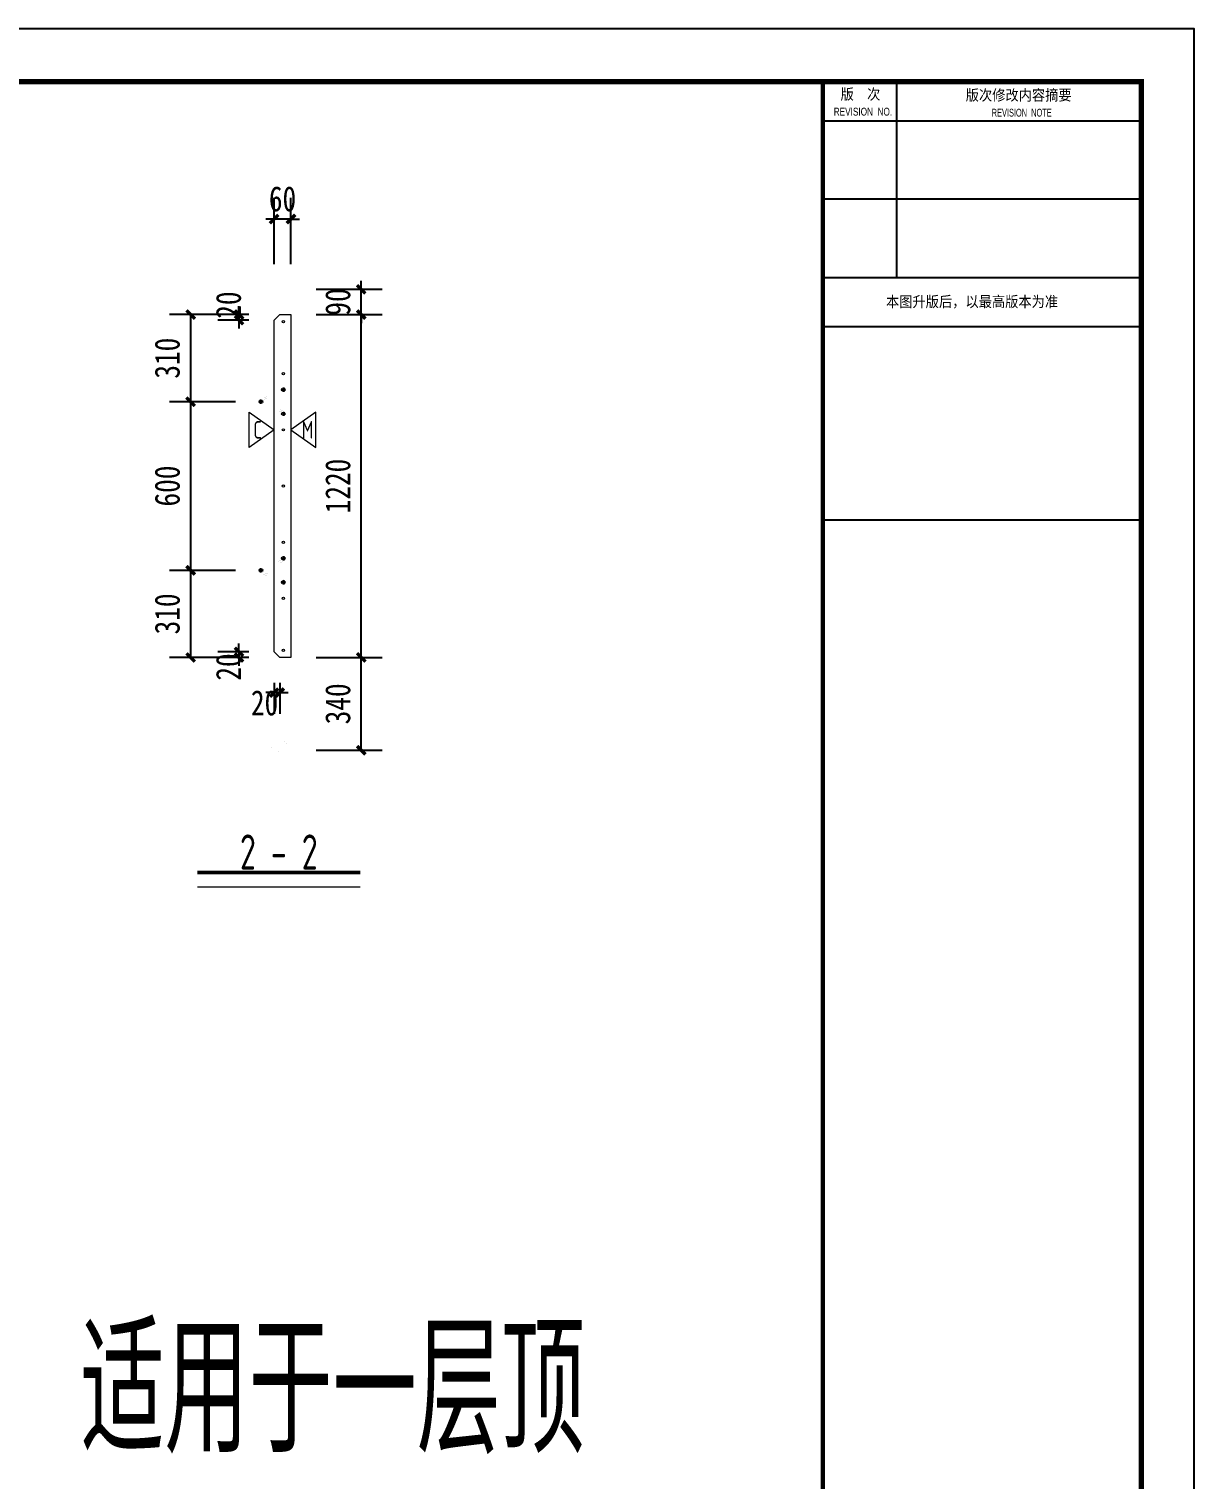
# Model space of a CAD drawing. Header units: millimetres. Extents: x 514 to 31055, y 121 to 26754.
# Drawn here: x 26910 to 31055, y 21595 to 26754 of the extents above; entities that cross this region are included whole.
import ezdxf
from ezdxf.enums import TextEntityAlignment as Align

# ---------------------------------------------------------------- set-up
doc = ezdxf.new("R2010")
doc.units = ezdxf.units.MM
for name, color, linetype in [('a--r1', 92, 'Continuous'), ('PUB_DIM', 3, 'Continuous'), ('PUB_TITLE', 4, 'Continuous'), ('tk1', 177, 'Continuous'), ('公用-图框', 7, 'Continuous')]:
    doc.layers.add(name, color=color, linetype=linetype)
for name, color, linetype, lineweight in [('叠合板详图文字', 8, 'Continuous', 18), ('叠合板详图标注', 7, 'Continuous', 18), ('叠合板详图桁架筋', 6, 'Continuous', 35), ('叠合板详图边线', 4, 'Continuous', 18), ('叠合板详图钢筋', 1, 'Continuous', 35), ('图框', 9, 'Continuous', 18)]:
    doc.layers.add(name, color=color, linetype=linetype, lineweight=lineweight)
doc.styles.add('ARIAL', font='arial.ttf', dxfattribs={"width": 1.2, "height": 2})
doc.styles.add('HT', font='simhei.ttf', dxfattribs={"width": 0.7})
doc.styles.add('样式 1', font='yjkeng.shx', dxfattribs={"width": 0.7, "height": 250, "bigfont": 'yjkchn.shx'})
doc.styles.add('黑体', font='simhei.ttf', dxfattribs={"width": 0.8})
doc.dimstyles.new('_TCH_ARCH&&30', dxfattribs={"dimtxt": 89.25, "dimasz": 30, "dimexe": 75, "dimexo": 90, "dimgap": 37.875, "dimtad": 1, "dimdec": 0, "dimzin": 0, "dimdsep": 46, "dimtxsty": '黑体', "dimblk": 'ARCHTICK', "dimcen": 0.09, "dimclrt": 7, "dimazin": 2, "dimtfac": 1, "dimtdec": 0, "dimtix": 1, "dimtmove": 2, "dimatfit": 3, "dimfxl": 30, "dimtolj": 1, "dimtzin": 0, "dimarcsym": 0})

# ---------------------------------------------------------------- blocks, each defined once
blk = doc.blocks.new('A$C364B4FF9')
at = {"layer": 'PUB_TITLE'}
blk.add_lwpolyline([(-84100, 0), (0, 0), (0, 59400), (-84100, 59400)], close=True, dxfattribs=at)
at = {"layer": 'PUB_TITLE', "const_width": 100}
blk.add_lwpolyline([(-83250, 1000), (-1000, 1000), (-1000, 58400), (-83250, 58400)], close=True, dxfattribs=at)
at = {"layer": 'tk1', "color": 4}
for p, q in [((-5661, 58400), (-5661, 54672)), ((-5661, 58400), (-5661, 54672)), ((-7059, 57654), (-1000, 57654)), ((-7059, 57654), (-1000, 57654)), ((-1000, 56163), (-7059, 56163)), ((-1000, 56163), (-7059, 56163)), ((-7059, 54672), (-1000, 54672)), ((-7059, 54672), (-1000, 54672)), ((-7059, 53739), (-1000, 53739)), ((-7059, 53739), (-1000, 53739)), ((-7059, 50065), (-1000, 50065))]:
    blk.add_line(p, q, dxfattribs=at)
at = {"layer": '图框', "color": 3, "const_width": 84.9}
blk.add_lwpolyline([(-7059, 1000), (-1000, 1000), (-1000, 58400), (-7059, 58400)], close=True, dxfattribs=at)
blk.add_lwpolyline([(-1000, 1000), (-1000, 58400)], dxfattribs=at)
at = {"layer": '公用-图框'}
for s, height, style, width, p in [('版  次', 205.1, 'HT', 0.9, (-6721, 58058)), ('版  次', 205.1, 'HT', 0.9, (-6721, 58058)), ('版次修改内容摘要', 205.1, 'HT', 0.9, (-4342, 58040)), ('版次修改内容摘要', 205.1, 'HT', 0.9, (-4342, 58040)), ('REVISION  NO.', 149.14, 'ARIAL', 0.75, (-6852, 57753)), ('REVISION  NO.', 149.14, 'ARIAL', 0.75, (-6852, 57753)), ('REVISION  NOTE', 149.14, 'ARIAL', 0.65, (-3848, 57734)), ('REVISION  NOTE', 149.14, 'ARIAL', 0.65, (-3848, 57734)), ('本图升版后，以最高版本为准', 205.07, 'HT', 0.9, (-5858, 54113)), ('本图升版后，以最高版本为准', 205.07, 'HT', 0.9, (-5858, 54113))]:
    blk.add_text(s, height=height, dxfattribs=dict(at, style=style, width=width)).set_placement(p)
blk = doc.blocks.new('_ArchTick')
at = {"color": 0, "const_width": 0.4}
blk.add_lwpolyline([(-0.5, -0.5), (0.5, 0.5)], dxfattribs=at)
blk = doc.blocks.new('*D210')
at = {"layer": 'Defpoints', "color": 0, "transparency": 16777216}
for p in [(27841.9, 24518), (28091.9, 24518), (27841.9, 24188)]:
    blk.add_point(p, dxfattribs=at)
at = {"layer": 'PUB_DIM', "color": 0, "lineweight": -2, "transparency": 16777216}
for p, q in [((27931.9, 24518), (28166.9, 24518)), ((28091.9, 24188), (28091.9, 24518)), ((27931.9, 24188), (28166.9, 24188))]:
    blk.add_line(p, q, dxfattribs=at)
at = {"layer": 'PUB_DIM', "color": 0, "lineweight": -2, "transparency": 16777216, "xscale": 30, "yscale": 30, "zscale": 30}
for p, rotation in [((28091.9, 24518), 90), ((28091.9, 24188), 270)]:
    blk.add_blockref('_ArchTick', p, dxfattribs=dict(at, rotation=rotation))
at = {"layer": 'PUB_DIM', "color": 7, "transparency": 16777216, "insert": (28008.9, 24353), "char_height": 89.25, "attachment_point": 5, "rotation": 90, "style": '黑体'}
blk.add_mtext('\\A1;340', dxfattribs=at)
blk = doc.blocks.new('*D211')
at = {"layer": 'Defpoints', "color": 0, "transparency": 16777216}
for p in [(27841.9, 25738), (28091.9, 25738), (27841.9, 24518)]:
    blk.add_point(p, dxfattribs=at)
at = {"layer": 'PUB_DIM', "color": 0, "lineweight": -2, "transparency": 16777216}
for p, q in [((27931.9, 25738), (28166.9, 25738)), ((28091.9, 24518), (28091.9, 25738)), ((27931.9, 24518), (28166.9, 24518))]:
    blk.add_line(p, q, dxfattribs=at)
at = {"layer": 'PUB_DIM', "color": 0, "lineweight": -2, "transparency": 16777216, "xscale": 30, "yscale": 30, "zscale": 30}
for p, rotation in [((28091.9, 25738), 90), ((28091.9, 24518), 270)]:
    blk.add_blockref('_ArchTick', p, dxfattribs=dict(at, rotation=rotation))
at = {"layer": 'PUB_DIM', "color": 7, "transparency": 16777216, "insert": (28008.9, 25128), "char_height": 89.25, "attachment_point": 5, "rotation": 90, "style": '黑体'}
blk.add_mtext('\\A1;1220', dxfattribs=at)
blk = doc.blocks.new('*D212')
at = {"layer": 'Defpoints', "color": 0, "transparency": 16777216}
for p in [(27841.9, 25828), (28091.9, 25828), (27841.9, 25738)]:
    blk.add_point(p, dxfattribs=at)
at = {"layer": 'PUB_DIM', "color": 0, "lineweight": -2, "transparency": 16777216}
for p, q in [((28091.9, 25828), (28091.9, 25858)), ((27931.9, 25828), (28166.9, 25828)), ((28091.9, 25738), (28091.9, 25828)), ((27931.9, 25738), (28166.9, 25738)), ((28091.9, 25738), (28091.9, 25708))]:
    blk.add_line(p, q, dxfattribs=at)
at = {"layer": 'PUB_DIM', "color": 0, "lineweight": -2, "transparency": 16777216, "xscale": 30, "yscale": 30, "zscale": 30}
for p, rotation in [((28091.9, 25828), 270), ((28091.9, 25738), 90)]:
    blk.add_blockref('_ArchTick', p, dxfattribs=dict(at, rotation=rotation))
at = {"layer": 'PUB_DIM', "color": 7, "transparency": 16777216, "insert": (28008.9, 25783), "char_height": 89.25, "attachment_point": 5, "rotation": 90, "style": '黑体'}
blk.add_mtext('\\A1;90', dxfattribs=at)
blk = doc.blocks.new('*D213')
at = {"layer": 'Defpoints', "color": 0, "transparency": 16777216}
for p in [(27781.9, 26078), (27781.9, 25828), (27841.9, 25828)]:
    blk.add_point(p, dxfattribs=at)
at = {"layer": 'PUB_DIM', "color": 0, "lineweight": -2, "transparency": 16777216}
for p, q in [((27781.9, 25918), (27781.9, 26153)), ((27841.9, 25918), (27841.9, 26153)), ((27781.9, 26078), (27751.9, 26078)), ((27841.9, 26078), (27781.9, 26078)), ((27841.9, 26078), (27871.9, 26078))]:
    blk.add_line(p, q, dxfattribs=at)
at = {"layer": 'PUB_DIM', "color": 0, "lineweight": -2, "transparency": 16777216, "xscale": 30, "yscale": 30, "zscale": 30}
blk.add_blockref('_ArchTick', (27781.9, 26078), dxfattribs=at)
at = {"layer": 'PUB_DIM', "color": 0, "lineweight": -2, "transparency": 16777216, "xscale": 30, "yscale": 30, "zscale": 30, "rotation": 180}
blk.add_blockref('_ArchTick', (27841.9, 26078), dxfattribs=at)
at = {"layer": 'PUB_DIM', "color": 7, "transparency": 16777216, "insert": (27811.9, 26149.6), "char_height": 89.25, "attachment_point": 5, "style": '黑体'}
blk.add_mtext('\\A1;60', dxfattribs=at)
blk = doc.blocks.new('*D214')
at = {"layer": 'Defpoints', "color": 0, "transparency": 16777216}
for p in [(27781.9, 24518), (27801.9, 24518), (27801.9, 24393)]:
    blk.add_point(p, dxfattribs=at)
at = {"layer": 'PUB_DIM', "color": 0, "lineweight": -2, "transparency": 16777216}
for p, q in [((27781.9, 24428), (27781.9, 24318)), ((27801.9, 24428), (27801.9, 24318)), ((27781.9, 24393), (27751.9, 24393)), ((27781.9, 24393), (27801.9, 24393)), ((27801.9, 24393), (27831.9, 24393))]:
    blk.add_line(p, q, dxfattribs=at)
at = {"layer": 'PUB_DIM', "color": 0, "lineweight": -2, "transparency": 16777216, "xscale": 30, "yscale": 30, "zscale": 30}
blk.add_blockref('_ArchTick', (27781.9, 24393), dxfattribs=at)
at = {"layer": 'PUB_DIM', "color": 0, "lineweight": -2, "transparency": 16777216, "xscale": 30, "yscale": 30, "zscale": 30, "rotation": 180}
blk.add_blockref('_ArchTick', (27801.9, 24393), dxfattribs=at)
at = {"layer": 'PUB_DIM', "color": 7, "transparency": 16777216, "insert": (27748, 24355.9), "char_height": 89.25, "attachment_point": 5, "style": '黑体'}
blk.add_mtext('\\A1;20', dxfattribs=at)
blk = doc.blocks.new('*D215')
at = {"layer": 'Defpoints', "color": 0, "transparency": 16777216}
for p in [(27656.9, 24518), (27781.9, 24538), (27781.9, 24518)]:
    blk.add_point(p, dxfattribs=at)
at = {"layer": 'PUB_DIM', "color": 0, "lineweight": -2, "transparency": 16777216}
for p, q in [((27656.9, 24538), (27656.9, 24568)), ((27691.9, 24538), (27581.9, 24538)), ((27691.9, 24518), (27581.9, 24518)), ((27656.9, 24538), (27656.9, 24518)), ((27656.9, 24518), (27656.9, 24488))]:
    blk.add_line(p, q, dxfattribs=at)
at = {"layer": 'PUB_DIM', "color": 0, "lineweight": -2, "transparency": 16777216, "xscale": 30, "yscale": 30, "zscale": 30}
for p, rotation in [((27656.9, 24538), 270), ((27656.9, 24518), 90)]:
    blk.add_blockref('_ArchTick', p, dxfattribs=dict(at, rotation=rotation))
at = {"layer": 'PUB_DIM', "color": 7, "transparency": 16777216, "insert": (27619.8, 24484.1), "char_height": 89.25, "attachment_point": 5, "rotation": 90, "style": '黑体'}
blk.add_mtext('\\A1;20', dxfattribs=at)
blk = doc.blocks.new('*D216')
at = {"layer": 'Defpoints', "color": 0, "transparency": 16777216}
for p in [(27656.9, 25718), (27781.9, 25738), (27781.9, 25718)]:
    blk.add_point(p, dxfattribs=at)
at = {"layer": 'PUB_DIM', "color": 0, "lineweight": -2, "transparency": 16777216}
for p, q in [((27656.9, 25738), (27656.9, 25768)), ((27691.9, 25738), (27581.9, 25738)), ((27691.9, 25718), (27581.9, 25718)), ((27656.9, 25738), (27656.9, 25718)), ((27656.9, 25718), (27656.9, 25688))]:
    blk.add_line(p, q, dxfattribs=at)
at = {"layer": 'PUB_DIM', "color": 0, "lineweight": -2, "transparency": 16777216, "xscale": 30, "yscale": 30, "zscale": 30}
for p, rotation in [((27656.9, 25738), 270), ((27656.9, 25718), 90)]:
    blk.add_blockref('_ArchTick', p, dxfattribs=dict(at, rotation=rotation))
at = {"layer": 'PUB_DIM', "color": 7, "transparency": 16777216, "insert": (27619.8, 25771.9), "char_height": 89.25, "attachment_point": 5, "rotation": 90, "style": '黑体'}
blk.add_mtext('\\A1;20', dxfattribs=at)
blk = doc.blocks.new('*D217')
at = {"layer": 'Defpoints', "color": 0, "transparency": 16777216}
for p in [(27734.9, 25738), (27484.9, 25428), (27734.9, 25428)]:
    blk.add_point(p, dxfattribs=at)
at = {"layer": 'PUB_DIM', "color": 0, "lineweight": -2, "transparency": 16777216}
for p, q in [((27644.9, 25738), (27409.9, 25738)), ((27484.9, 25738), (27484.9, 25428)), ((27644.9, 25428), (27409.9, 25428))]:
    blk.add_line(p, q, dxfattribs=at)
at = {"layer": 'PUB_DIM', "color": 0, "lineweight": -2, "transparency": 16777216, "xscale": 30, "yscale": 30, "zscale": 30}
for p, rotation in [((27484.9, 25738), 90), ((27484.9, 25428), 270)]:
    blk.add_blockref('_ArchTick', p, dxfattribs=dict(at, rotation=rotation))
at = {"layer": 'PUB_DIM', "color": 7, "transparency": 16777216, "insert": (27401.9, 25583), "char_height": 89.25, "attachment_point": 5, "rotation": 90, "style": '黑体'}
blk.add_mtext('\\A1;310', dxfattribs=at)
blk = doc.blocks.new('*D218')
at = {"layer": 'Defpoints', "color": 0, "transparency": 16777216}
for p in [(27734.9, 25428), (27484.9, 24828), (27734.9, 24828)]:
    blk.add_point(p, dxfattribs=at)
at = {"layer": 'PUB_DIM', "color": 0, "lineweight": -2, "transparency": 16777216}
for p, q in [((27644.9, 25428), (27409.9, 25428)), ((27484.9, 25428), (27484.9, 24828)), ((27644.9, 24828), (27409.9, 24828))]:
    blk.add_line(p, q, dxfattribs=at)
at = {"layer": 'PUB_DIM', "color": 0, "lineweight": -2, "transparency": 16777216, "xscale": 30, "yscale": 30, "zscale": 30}
for p, rotation in [((27484.9, 25428), 90), ((27484.9, 24828), 270)]:
    blk.add_blockref('_ArchTick', p, dxfattribs=dict(at, rotation=rotation))
at = {"layer": 'PUB_DIM', "color": 7, "transparency": 16777216, "insert": (27401.9, 25128), "char_height": 89.25, "attachment_point": 5, "rotation": 90, "style": '黑体'}
blk.add_mtext('\\A1;600', dxfattribs=at)
blk = doc.blocks.new('*D219')
at = {"layer": 'Defpoints', "color": 0, "transparency": 16777216}
for p in [(27734.9, 24828), (27484.9, 24518), (27734.9, 24518)]:
    blk.add_point(p, dxfattribs=at)
at = {"layer": 'PUB_DIM', "color": 0, "lineweight": -2, "transparency": 16777216}
for p, q in [((27644.9, 24828), (27409.9, 24828)), ((27484.9, 24828), (27484.9, 24518)), ((27644.9, 24518), (27409.9, 24518))]:
    blk.add_line(p, q, dxfattribs=at)
at = {"layer": 'PUB_DIM', "color": 0, "lineweight": -2, "transparency": 16777216, "xscale": 30, "yscale": 30, "zscale": 30}
for p, rotation in [((27484.9, 24828), 90), ((27484.9, 24518), 270)]:
    blk.add_blockref('_ArchTick', p, dxfattribs=dict(at, rotation=rotation))
at = {"layer": 'PUB_DIM', "color": 7, "transparency": 16777216, "insert": (27401.9, 24673), "char_height": 89.25, "attachment_point": 5, "rotation": 90, "style": '黑体'}
blk.add_mtext('\\A1;310', dxfattribs=at)

msp = doc.modelspace()

# ---------------------------------------------------------------- linework, layer by layer
at = {"layer": '叠合板详图文字', "color": 0, "lineweight": 50}
msp.add_line((27508.7, 23752.3), (28088.5, 23752.3), dxfattribs=at)
at = {"layer": '叠合板详图文字', "color": 0, "lineweight": 18}
msp.add_line((27508.7, 23702.3), (28088.5, 23702.3), dxfattribs=at)
at = {"layer": '叠合板详图标注'}
for points in [[(27781.9, 25328), (27693.5, 25265.5), (27693.5, 25390.5)], [(27841.9, 25328), (27930.3, 25265.5), (27930.3, 25390.5)]]:
    msp.add_lwpolyline(points, close=True, dxfattribs=at)
at = {"layer": '叠合板详图桁架筋', "color": 8, "lineweight": 35, "const_width": 0.045}
for points in [[(27733.9, 25438.8), (27813.9, 25465.8), (27815.8, 25460.1), (27735.8, 25433.1)], [(27735.8, 25422.8), (27815.8, 25395.8), (27813.9, 25390.1), (27733.9, 25417.1)], [(27733.9, 24838.8), (27813.9, 24865.8), (27815.8, 24860.1), (27735.8, 24833.1)], [(27735.8, 24822.8), (27815.8, 24795.8), (27813.9, 24790.1), (27733.9, 24817.1)]]:
    msp.add_lwpolyline(points, close=True, dxfattribs=at)
at = {"layer": '叠合板详图桁架筋', "color": 8, "lineweight": 35}
for centre in [(27814.9, 25471), (27734.9, 25428), (27814.9, 25385), (27814.9, 24871), (27734.9, 24828), (27814.9, 24785)]:
    msp.add_circle(centre, 4, dxfattribs=at)
at = {"layer": '叠合板详图边线', "lineweight": 18}
for p, q in [((27781.9, 25718), (27801.9, 25738)), ((27781.9, 24538), (27781.9, 25718)), ((27801.9, 25738), (27841.9, 25738)), ((27841.9, 25738), (27841.9, 24518)), ((27801.9, 24518), (27781.9, 24538)), ((27841.9, 24518), (27801.9, 24518))]:
    msp.add_line(p, q, dxfattribs=at)
at = {"layer": '叠合板详图钢筋', "lineweight": 18, "const_width": 0.045}
msp.add_lwpolyline([(27826.9, 25828), (27826.9, 25738), (27818.9, 25738), (27818.9, 25828)], close=True, dxfattribs=at)
msp.add_lwpolyline([(27826.9, 24518), (27826.9, 24220, -0.668179), (27765.4, 24194.5), (27737.1, 24222.8), (27742.8, 24228.4), (27771.1, 24200.2, 0.668179), (27818.9, 24220), (27818.9, 24518)], format="xyb", close=True, dxfattribs=at)
at = {"layer": '叠合板详图钢筋', "lineweight": 18}
for centre in [(27814.9, 25713), (27814.9, 25528), (27814.9, 25328), (27814.9, 25128), (27814.9, 24928), (27814.9, 24728), (27814.9, 24543)]:
    msp.add_circle(centre, 4, dxfattribs=at)

# ---------------------------------------------------------------- block references
at = {"layer": 'a--r1', "xscale": 0.1871100000000001, "yscale": 0.1871100000000001, "zscale": 0.1871100000000001}
msp.add_blockref('A$C364B4FF9', (31055.5, 15640), dxfattribs=at)

# ---------------------------------------------------------------- texts
at = {"layer": '叠合板详图文字', "color": 0, "style": '样式 1', "width": 0.7}
for s, height, p in [('2 - 2', 125, (27798.6, 23763.3)), ('适用于一层顶', 450, (27990.2, 21687.8))]:
    msp.add_text(s, height=height, dxfattribs=at).set_placement(p, align=Align.CENTER)
at = {"layer": '叠合板详图标注', "style": '样式 1', "width": 0.7}
for s, p in [('C', (27723, 25328)), ('M', (27900.8, 25328))]:
    msp.add_text(s, height=62.5, dxfattribs=at).set_placement(p, align=Align.MIDDLE_CENTER)

# ---------------------------------------------------------------- dimensions: what is measured, and where the dimension line sits
at = {"layer": 'PUB_DIM'}
for base, p1, p2, angle, picture, middle in [((27781.9, 26078), (27841.9, 25828), (27781.9, 25828), 180, '*D213', (27811.9, 26149.6)), ((27656.9, 25718), (27781.9, 25738), (27781.9, 25718), 270, '*D216', (27619.8, 25771.9)), ((27656.9, 24518), (27781.9, 24538), (27781.9, 24518), 270, '*D215', (27619.8, 24484.1)), ((27801.9, 24393), (27781.9, 24518), (27801.9, 24518), 0, '*D214', (27748, 24355.9))]:
    dim = msp.add_linear_dim(base=base, p1=p1, p2=p2, angle=angle, dimstyle='_TCH_ARCH&&30', dxfattribs=at)
    dim.commit()
    dim.dimension.update_dxf_attribs({"geometry": picture, "text_midpoint": middle, "dimtype": 161})
for p1, p2, text, picture, middle in [((27841.9, 25738), (27841.9, 25828), '90', '*D212', (28008.9, 25783)), ((27734.9, 25738), (27734.9, 25428), '310', '*D217', (27401.9, 25583)), ((27841.9, 24518), (27841.9, 25738), '1220', '*D211', (28008.9, 25128)), ((27734.9, 25428), (27734.9, 24828), '600', '*D218', (27401.9, 25128)), ((27734.9, 24828), (27734.9, 24518), '310', '*D219', (27401.9, 24673)), ((27841.9, 24188), (27841.9, 24518), '340', '*D210', (28008.9, 24353))]:
    dim = msp.add_aligned_dim(p1=p1, p2=p2, distance=-250, text=text, dimstyle='_TCH_ARCH&&30', dxfattribs=at)
    dim.commit()
    dim.dimension.update_dxf_attribs({"geometry": picture, "text_midpoint": middle})

doc.saveas('drawing.dxf')
